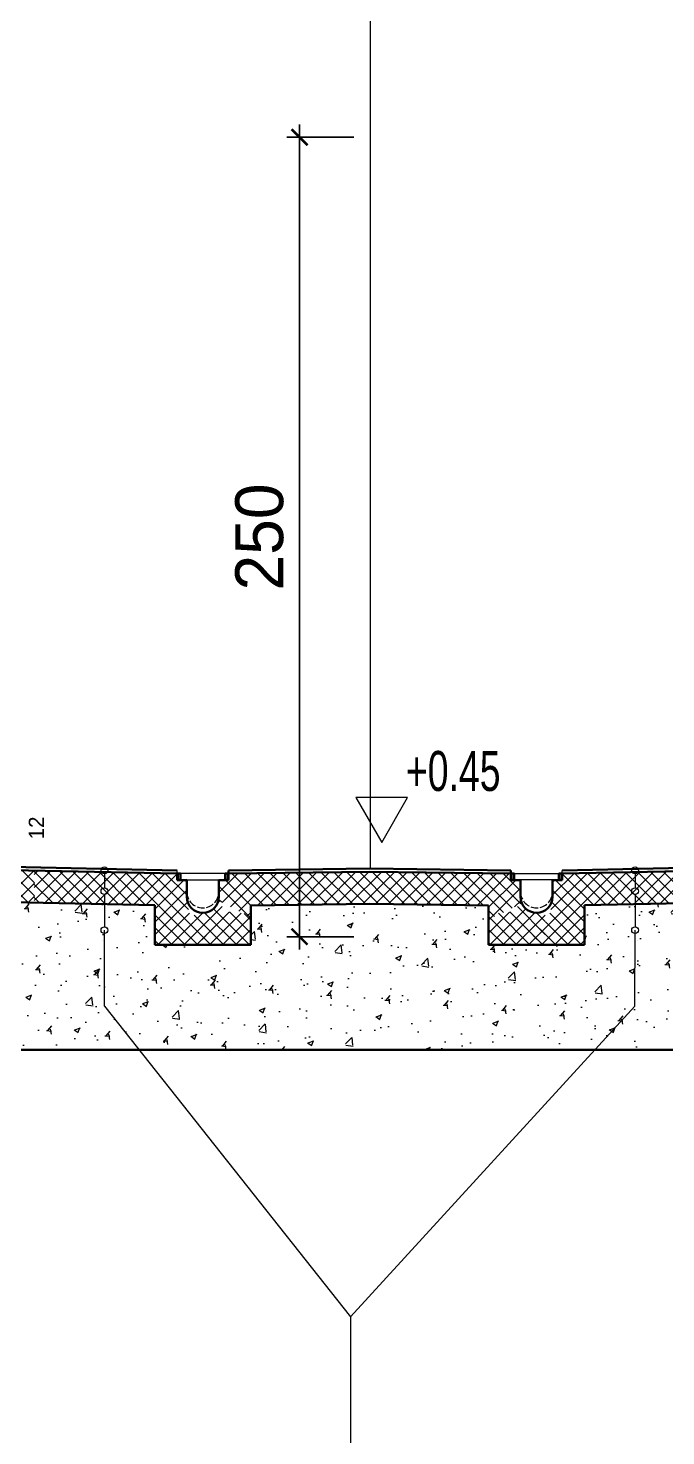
# Model space of a CAD drawing. Header units: millimetres. Extents: x 73 to 57768, y -40361 to 10065.
# Drawn here: x 54890.4 to 55089.8, y -11960.5 to -11520.3 of the extents above; entities that cross this region are included whole.
import ezdxf

# ---------------------------------------------------------------- set-up
doc = ezdxf.new("R2010")
doc.units = ezdxf.units.MM
doc.linetypes.add('ACAD_ISO02W100', pattern=[15, 12, -3])
doc.linetypes.add('ACAD_ISO03W100', pattern=[30, 12, -18])
for name, color, linetype, lineweight in [('hec', 253, 'Continuous', 5), ('kote', 124, 'Continuous', 5), ('shrafura', 2, 'Continuous', 5)]:
    doc.layers.add(name, color=color, linetype=linetype, lineweight=lineweight)
doc.layers.add('pogled', color=7, linetype='Continuous', lineweight=5, true_color=0x8db1c3)
doc.layers.add('presjek', color=7, linetype='Continuous', lineweight=40, true_color=0xe37da2)
doc.styles.add('1na50', font='', dxfattribs={"height": 15})
doc.styles.get('1na50').set_extended_font_data('SwitzerlandCondLight BH')
doc.dimstyles.new('1na50', dxfattribs={"dimtxt": 2.5, "dimasz": 5, "dimexe": 4, "dimexo": 5, "dimgap": 5, "dimtad": 1, "dimdec": 0, "dimtxsty": '1na50', "dimblk": 'ARCHTICK', "dimcen": 2.5, "dimdle": 4, "dimadec": 0, "dimazin": 0, "dimtfac": 1, "dimtdec": 0, "dimtix": 1, "dimtmove": 0, "dimatfit": 3, "dimldrblk": 'ARCHTICK', "dimfxl": 1, "dimarcsym": 0})
pattern_1 = [(45, (-95723.992, -25818.361), (-2.020557627, 2.020557627), []), (135, (-95723.992, -25818.361), (-2.020557627, -2.020557627), [])]
pattern_2 = [(50, (-95723.992, -25818.361), (18.2184669, -1.5939086), [1.905, -20.955]), (355, (-95723.992, -25818.361), (-3.5242826, 19.1056643), [1.524, -16.764]), (100.451, (-95722.474, -25818.494), (14.6942502, 17.5116688), [1.619, -17.809]), (46.1842, (-95723.992, -25813.28), (27.107904, -4.2042328), [2.8575, -31.4325]), (96.6356, (-95721.733, -25813.631), (23.7404234, 24.7425556), [2.4285, -26.7135]), (351.184, (-95723.992, -25813.28), (23.7404606, 24.742512), [2.286, -25.146]), (21, (-95721.452, -25814.551), (15.161488, -10.2265519), [1.905, -20.955]), (326, (-95721.452, -25814.551), (6.1802028, 18.4187966), [1.524, -16.764]), (71.4514, (-95720.188, -25815.403), (21.341649, 8.1922858), [1.619, -17.809]), (37.5, (-95723.992, -25818.361), (0.30886033, 8.4555039), [0, -16.5608, 0, -17.018, 0, -16.8275]), (7.5, (-95723.992, -25818.361), (6.68196625, 10.0180575), [0, -9.7028, 0, -16.1798, 0, -6.4135]), (327.5, (-95729.656, -25818.361), (13.55905952, -0.5728744), [0, -6.35, 0, -19.812, 0, -26.289]), (317.5, (-95732.196, -25818.361), (14.8129181, 2.5426491), [0, -8.255, 0, -13.1572, 0, -18.669])]
pattern_3 = [(135, (132207.3934, 15767.8115), (2.02055763, 2.02055763), []), (45, (132207.3934, 15767.8115), (2.02055763, -2.02055763), [])]
pattern_4 = [(45, (-22212.972, 15767.8115), (-2.02055763, 2.02055763), []), (135, (-22212.972, 15767.8115), (-2.02055763, -2.02055763), [])]

# ---------------------------------------------------------------- blocks, each defined once
blk = doc.blocks.new('_ArchTick')
at = {"layer": 'kote', "color": 0, "const_width": 0.15}
blk.add_lwpolyline([(-0.5, -0.5), (0.5, 0.5)], dxfattribs=at)
blk = doc.blocks.new('*D1114')
at = {"layer": 'Defpoints', "color": 0}
for p in [(54975.26, -11554.42), (54997.21, -11554.42), (54997.21, -11804.42)]:
    blk.add_point(p, dxfattribs=at)
at = {"layer": 'hec', "color": 0, "lineweight": -2}
for p, q in [((54975.26, -11808.42), (54975.26, -11550.42)), ((54992.21, -11554.42), (54971.26, -11554.42)), ((54992.21, -11804.42), (54971.26, -11804.42))]:
    blk.add_line(p, q, dxfattribs=at)
at = {"layer": 'hec', "color": 0, "lineweight": -2, "xscale": 5, "yscale": 5, "zscale": 5}
for p, rotation in [((54975.26, -11554.42), 90), ((54975.26, -11804.42), 270)]:
    blk.add_blockref('_ArchTick', p, dxfattribs=dict(at, rotation=rotation))
at = {"layer": 'hec', "color": 0, "insert": (54962.76, -11679.42), "char_height": 15, "attachment_point": 5, "rotation": 90, "style": '1na50'}
blk.add_mtext('250', dxfattribs=at)

msp = doc.modelspace()

# ---------------------------------------------------------------- hatches: boundary and pattern name
at = {"layer": 'shrafura', "ltscale": 5}
h = msp.add_hatch(dxfattribs=at)
h.set_pattern_fill('ANSI37', color=256, scale=0.9, style=0)
h.set_pattern_definition(pattern_1)
h.paths.add_polyline_path([(54724.053, -11779.393), (54717.053, -11779.393), (54717.053, -11789.393), (54724.053, -11789.393)])
h.paths.add_polyline_path([(54745.787, -11784.904, -0.3854734), (54744.84, -11783.858, -0.3854734), (54745.787, -11782.812), (54745.787, -11779.723, -0.2067182), (54745.022, -11779.393), (54724.053, -11779.393), (54724.053, -11789.393), (54745.787, -11789.393)])
h.paths.add_polyline_path([(54892.336, -11783.724), (54877.023, -11783.395), (54877.023, -11774.395), (54876.023, -11774.395), (54876.023, -11770.235), (54868.329, -11781.866), (54868.345, -11786.313), (54867.659, -11786.316), (54867.643, -11781.857), (54862.631, -11781.875), (54862.629, -11781.189), (54867.59, -11781.171), (54875.38, -11769.395), (54871.023, -11769.395), (54871.023, -11768.258), (54867.053, -11768.168), (54867.053, -11779.393), (54746.552, -11779.393, -0.2067182), (54745.787, -11779.723), (54745.787, -11782.812, -0.4435499), (54746.942, -11783.858, -0.4435499), (54745.787, -11784.904), (54745.787, -11789.393), (54867.023, -11789.393), (54867.023, -11793.182), (54892.336, -11793.726)])
at = {"layer": 'shrafura', "linetype": 'ACAD_ISO03W100', "ltscale": 5}
h = msp.add_hatch(dxfattribs=at)
h.set_pattern_fill('ANSI37', color=256, scale=0.9, style=0)
h.set_pattern_definition(pattern_3)
h.paths.add_polyline_path([(54892.301, -11783.723), (54937.023, -11784.685), (54937.023, -11786.685), (54940.023, -11786.685), (54940.023, -11791.943, 0.3937449), (54953.968, -11806.906), (54954.511, -11806.943), (54930.023, -11806.943), (54930.023, -11794.536), (54892.301, -11793.726)])
at = {"layer": 'shrafura', "ltscale": 5}
h = msp.add_hatch(dxfattribs=at)
h.set_pattern_fill('ANSI37', color=256, scale=0.9, style=0)
h.set_pattern_definition(pattern_1)
h.paths.add_polyline_path([(55044.398, -11786.685), (55041.398, -11786.685), (55041.398, -11784.685), (54997.211, -11784.078), (54953.023, -11784.685), (54953.023, -11786.685), (54950.023, -11786.685), (54950.023, -11791.943, -0.0560918), (54949.898, -11793.055), (54960.023, -11798.445), (54960.023, -11794.589), (54997.211, -11794.079), (55034.398, -11794.589), (55034.398, -11799.024), (55044.83, -11793.976, -0.1050351), (55044.398, -11791.943)])
at = {"layer": 'shrafura', "linetype": 'ACAD_ISO03W100', "ltscale": 5}
h = msp.add_hatch(dxfattribs=at)
h.set_pattern_fill('ANSI37', color=256, scale=0.9, style=0)
h.set_pattern_definition(pattern_4)
h.paths.add_polyline_path([(55102.121, -11783.723), (55057.398, -11784.685), (55057.398, -11786.685), (55054.398, -11786.685), (55054.398, -11791.943, -0.3937449), (55040.453, -11806.906), (55039.91, -11806.943), (55064.398, -11806.943), (55064.398, -11794.536), (55102.121, -11793.726)])
at = {"layer": 'shrafura', "ltscale": 5}
h = msp.add_hatch(dxfattribs=at)
h.set_pattern_fill('AR-CONC', color=256, scale=0.1, style=0)
h.set_pattern_definition(pattern_2)
h.paths.add_polyline_path([(54705.628, -11792.329), (54717.053, -11792.329), (54717.053, -11789.393), (54618.976, -11789.393), (54616.847, -11839.737), (54745.787, -11839.737), (54745.787, -11810.853), (54745.787, -11797.13, -0.4142136), (54744.736, -11796.079, -0.4142136), (54745.787, -11795.029), (54745.787, -11789.393), (54724.053, -11789.393), (54724.053, -11792.329), (54735.628, -11792.329), (54735.628, -11822.329), (54705.628, -11822.329)])
h.paths.add_polyline_path([(54892.336, -11801.273), (54892.336, -11793.726), (54867.023, -11793.182), (54867.023, -11789.393), (54745.787, -11789.393), (54745.787, -11795.029, -0.4142136), (54746.838, -11796.079, -0.4142136), (54745.787, -11797.13), (54745.787, -11810.853), (54745.787, -11839.737), (54905.381, -11839.737)])
h = msp.add_hatch(dxfattribs=at)
h.set_pattern_fill('AR-CONC', color=256, scale=0.1, style=0)
h.set_pattern_definition(pattern_2)
h.paths.add_polyline_path([(54914.237, -11803.416, -0.4148697), (54913.184, -11802.366, -0.4142136), (54914.234, -11801.315), (54914.234, -11794.197), (54892.336, -11793.726), (54892.336, -11801.273), (54905.381, -11839.737), (54925.071, -11839.737), (54914.288, -11826.123)])
h.paths.add_polyline_path([(55080.185, -11803.416, -0.4135578), (55079.136, -11802.366, -0.4142136), (55080.187, -11801.315), (55080.187, -11794.197), (55064.398, -11794.536), (55064.398, -11806.943), (55034.398, -11806.943), (55034.398, -11794.589), (54997.211, -11794.079), (54960.023, -11794.589), (54960.023, -11806.943), (54930.023, -11806.943), (54930.023, -11794.536), (54914.234, -11794.197), (54914.234, -11801.315, -0.4142136), (54915.285, -11802.366, -0.4135578), (54914.237, -11803.416), (54914.288, -11826.123), (54925.071, -11839.737), (55030.451, -11839.737), (55067.67, -11839.737), (55080.134, -11826.123)])
h.paths.add_polyline_path([(55248.635, -11810.853), (55248.635, -11797.13, -0.4142136), (55247.584, -11796.079, -0.4142136), (55248.635, -11795.029), (55248.635, -11789.393), (55127.398, -11789.393), (55127.398, -11793.182), (55080.187, -11794.197), (55080.187, -11801.315, -0.4142136), (55081.238, -11802.366, -0.4148697), (55080.185, -11803.416), (55080.134, -11826.123), (55067.67, -11839.737), (55248.635, -11839.737)])
at = {"layer": 'shrafura', "linetype": 'ACAD_ISO03W100', "ltscale": 5}
h = msp.add_hatch(dxfattribs=at)
h.set_pattern_fill('ANSI37', color=256, scale=0.9, style=0)
h.set_pattern_definition(pattern_3)
h.paths.add_polyline_path([(54942.327, -11799.931), (54942.327, -11796.154, 0.5927707), (54950.023, -11791.943, 0.3949249), (54954.692, -11796.932), (54960.023, -11797.297), (54960.023, -11806.943), (54954.511, -11806.943), (54953.968, -11806.906, -0.2391163)])
h.paths.add_polyline_path([(54942.327, -11799.931, 0.2391163), (54953.968, -11806.906), (54954.511, -11806.943), (54942.327, -11806.943)], flags=17)
h = msp.add_hatch(dxfattribs=at)
h.set_pattern_fill('ANSI37', color=256, scale=0.9, style=0)
h.set_pattern_definition(pattern_4)
h.paths.add_polyline_path([(55052.095, -11799.931), (55052.095, -11796.154, -0.5927707), (55044.398, -11791.943, -0.3949249), (55039.729, -11796.932), (55034.398, -11797.297), (55034.398, -11806.943), (55039.91, -11806.943), (55040.453, -11806.906, 0.2391163)])
h.paths.add_polyline_path([(55052.095, -11799.931, -0.2391163), (55040.453, -11806.906), (55039.91, -11806.943), (55052.095, -11806.943)], flags=17)

# ---------------------------------------------------------------- linework, layer by layer
at = {"layer": 'hec'}
msp.add_lwpolyline([(55000.977, -11774.935), (55009.068, -11760.922), (54992.887, -11760.922)], close=True, dxfattribs=at)
at = {"layer": 'pogled'}
for p, q in [((54997.318, -11461.967), (54997.318, -11783.08)), ((54913.566, -11784.644), (54913.566, -11784.644)), ((54914.234, -11784.704), (54914.234, -11789.104)), ((54914.973, -11784.617), (54914.973, -11784.617)), ((54951.989, -11784.685), (54938.058, -11784.685)), ((54938.058, -11786.565), (54951.989, -11786.565)), ((55042.433, -11784.685), (55056.364, -11784.685)), ((55056.364, -11786.565), (55042.433, -11786.565)), ((55079.448, -11784.617), (55079.448, -11784.617)), ((55080.187, -11784.704), (55080.187, -11789.104)), ((55080.855, -11784.644), (55080.855, -11784.644)), ((54914.234, -11791.205), (54914.234, -11801.315)), ((55080.187, -11791.205), (55080.187, -11801.315)), ((54913.538, -11805.687), (54913.538, -11805.687)), ((55080.884, -11805.687), (55080.884, -11805.687)), ((54991.217, -11923.247), (54991.217, -12001.009))]:
    msp.add_line(p, q, dxfattribs=at)
at = {"layer": 'pogled', "linetype": 'ACAD_ISO03W100', "ltscale": 5}
for points in [[(54914.288, -11826.123), (54914.234, -11802.366)], [(55080.134, -11826.123), (55080.187, -11802.366)]]:
    msp.add_lwpolyline(points, dxfattribs=at)
at = {"layer": 'pogled'}
for centre in [(54914.234, -11783.653), (55080.187, -11783.653), (54914.234, -11790.155), (55080.187, -11790.155), (54914.234, -11802.366), (55080.187, -11802.366)]:
    msp.add_circle(centre, 1.051, dxfattribs=at)
at = {"layer": 'pogled', "linetype": 'ACAD_ISO02W100', "ltscale": 0.2}
for centre in [(54945.023, -11790.385), (55049.398, -11790.385)]:
    msp.add_arc(centre, 5, 180, 0, dxfattribs=at)
at = {"layer": 'presjek'}
for p, q in [((54877.023, -11782.395), (54937.023, -11783.685)), ((54877.023, -11783.395), (54937.023, -11784.685)), ((54937.023, -11786.685), (54937.023, -11784.685)), ((54937.023, -11786.685), (54940.023, -11786.685)), ((54940.023, -11791.943), (54940.023, -11786.685)), ((54950.023, -11786.685), (54953.023, -11786.685)), ((54950.023, -11791.943), (54950.023, -11786.685)), ((54953.023, -11783.685), (54997.211, -11783.078)), ((54953.023, -11786.685), (54953.023, -11783.685)), ((54953.023, -11784.685), (54997.211, -11784.078)), ((55041.398, -11783.685), (54997.211, -11783.078)), ((55041.398, -11784.685), (54997.211, -11784.078)), ((55041.398, -11786.685), (55041.398, -11783.685)), ((55044.398, -11786.685), (55041.398, -11786.685)), ((55044.398, -11791.943), (55044.398, -11786.685)), ((55057.398, -11786.685), (55054.398, -11786.685)), ((55054.398, -11791.943), (55054.398, -11786.685)), ((55117.398, -11782.395), (55057.398, -11783.685)), ((55117.398, -11783.395), (55057.398, -11784.685)), ((55057.398, -11786.685), (55057.398, -11784.685)), ((54867.023, -11793.182), (54930.023, -11794.536)), ((54930.023, -11794.536), (54930.023, -11806.943)), ((54960.023, -11794.589), (54997.211, -11794.079)), ((54960.023, -11794.589), (54960.023, -11806.943)), ((55034.398, -11794.589), (54997.211, -11794.079)), ((55034.398, -11794.589), (55034.398, -11806.943)), ((55127.398, -11793.182), (55064.398, -11794.536)), ((55064.398, -11794.536), (55064.398, -11806.943)), ((54930.023, -11806.943), (54960.023, -11806.943)), ((55064.398, -11806.943), (55034.398, -11806.943))]:
    msp.add_line(p, q, dxfattribs=at)
for points in [[(54937.217, -11784.685), (54938.058, -11784.685), (54938.058, -11786.565), (54937.217, -11786.565)], [(54952.829, -11784.685), (54951.989, -11784.685), (54951.989, -11786.565), (54952.829, -11786.565)], [(55041.592, -11784.685), (55042.433, -11784.685), (55042.433, -11786.565), (55041.592, -11786.565)], [(55057.204, -11784.685), (55056.364, -11784.685), (55056.364, -11786.565), (55057.204, -11786.565)]]:
    msp.add_lwpolyline(points, close=True, dxfattribs=at)
msp.add_lwpolyline([(56018.611, -11839.737), (54103.476, -11839.737)], dxfattribs=at)
for centre in [(54945.023, -11791.943), (55049.398, -11791.943)]:
    msp.add_arc(centre, 5, 180, 0, dxfattribs=at)
at = {"layer": 'shrafura', "linetype": 'ACAD_ISO03W100', "ltscale": 5}
for points in [[(54940.023, -11791.943), (54940.023, -11786.685), (54937.023, -11786.685), (54937.023, -11783.685)], [(55054.398, -11791.943), (55054.398, -11786.685), (55057.398, -11786.685), (55057.398, -11783.685)]]:
    msp.add_lwpolyline(points, dxfattribs=at)
at = {"layer": 'shrafura', "ltscale": 5}
msp.add_lwpolyline([(54914.288, -11826.123), (54991.217, -11923.247), (55080.134, -11826.123)], dxfattribs=at)

# ---------------------------------------------------------------- texts
at = {"layer": 'hec', "style": '1na50', "width": 0.7}
msp.add_text('+0.45', height=12.5, dxfattribs=at).set_placement((55008.525, -11758.826))
at = {"layer": 'kote', "insert": (54892.98, -11770.393), "char_height": 4.8, "attachment_point": 5, "rotation": 90}
msp.add_mtext('12', dxfattribs=at)

# ---------------------------------------------------------------- dimensions: what is measured, and where the dimension line sits
at = {"layer": 'hec'}
dim = msp.add_linear_dim(base=(54975.262, -11554.417), p1=(54997.211, -11804.417), p2=(54997.211, -11554.417), angle=90, dimstyle='1na50', dxfattribs=at)
dim.commit()
dim.dimension.update_dxf_attribs({"geometry": '*D1114', "text_midpoint": (54962.762, -11679.417)})

doc.saveas('drawing.dxf')
